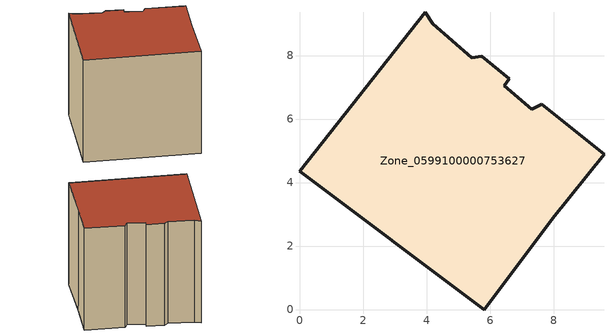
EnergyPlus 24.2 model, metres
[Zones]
Zone_0599100000753627
 floor ground (C_G): 7.97,2.87 5.82,0 0,4.36 3.96,9.36 4.2,9 5.43,7.93 5.73,7.98 6.61,7.27 6.44,7.05 7.31,6.3 7.62,6.46 9.59,4.89 z0.41
 wall outside (C_F): 6.61,7.27 5.73,7.98 5.43,7.93 4.2,9 3.96,9.36 0,4.36 5.82,0 7.97,2.87 9.59,4.89 7.62,6.46 7.31,6.3 6.44,7.05 6.61,7.27 z0.41:7.32
 roof outside (C_R): 9.59,4.89 7.62,6.46 7.31,6.3 6.44,7.05 6.61,7.27 5.73,7.98 5.43,7.93 4.2,9 3.96,9.36 0,4.36 5.82,0 7.97,2.87 z7.32
[BUILDING]
Pand.0599100000753627: North Axis=0; Terrain=City; Loads Convergence Tolerance Value=0.04; Temperature Convergence Tolerance Value=0.4; Solar Distribution=FullExterior; Maximum Number of Warmup Days=25; Minimum Number of Warmup Days=1
[Site:Location]
Rotterdam.The.Hague.AP_ZH_NLD Design_Conditions: Latitude=51.96; Longitude=4.45; Time Zone=1; Elevation=-4.5
[SITE:GROUNDTEMPERATURE:BUILDINGSURFACE]
18, 18, 18, 18, 18, 18, 18, 18, 18, 18, 18, 18
[MATERIAL] Thermal Absorptance=0.9; Solar Absorptance=0.7; Visible Absorptance=0.7
Name | Roughness | Thickness | Conductivity | Density | Specific Heat
G.TC.2006-2014 | MediumSmooth | 0.15 | 0.06 | 540 | 1210
F.TC.2006-2014 | Rough | 0.3 | 0.12 | 1920 | 840
R.TC.2006-2014 | MediumRough | 0.2 | 0.08 | 1500 | 1000
[CONSTRUCTION]
C_G: G.TC.2006-2014
C_F: F.TC.2006-2014
C_R: R.TC.2006-2014
[ZONE]
Zone_0599100000753627: Type=1; Multiplier=1; Ceiling Height=Autocalculate; Volume=Autocalculate; Floor Area=autocalculate; Part of Total Floor Area=Yes
[ZONEINFILTRATION:DESIGNFLOWRATE]
Infil_Zone_0599100000753627: Zone or ZoneList or Space or SpaceList=Zone_0599100000753627; Schedule=AlwaysOn; Design Flow Rate Calculation Method=Flow/Area; Flow Rate per Floor Area=0.0015; Constant Term Coefficient=1; Temperature Term Coefficient=0; Velocity Term Coefficient=0; Velocity Squared Term Coefficient=0
[HVACTEMPLATE:ZONE:IDEALLOADSAIRSYSTEM]
Zone_0599100000753627: Maximum Heating Supply Air Temperature=50; Minimum Cooling Supply Air Temperature=13; Maximum Heating Supply Air Humidity Ratio=0.0156; Minimum Cooling Supply Air Humidity Ratio=0.0077; Heating Limit=NoLimit; Cooling Limit=NoLimit; Dehumidification Control Type=ConstantSensibleHeatRatio; Cooling Sensible Heat Ratio=0.7; Dehumidification Setpoint=60; Humidification Control Type=None; Humidification Setpoint=30; Outdoor Air Method=None; Outdoor Air Flow Rate per Person=0.00944; Outdoor Air Flow Rate per Zone Floor Area=0; Outdoor Air Flow Rate per Zone=0; Demand Controlled Ventilation Type=None; Outdoor Air Economizer Type=NoEconomizer; Heat Recovery Type=None; Sensible Heat Recovery Effectiveness=0.7; Latent Heat Recovery Effectiveness=0.65
[ZONECONTROL:THERMOSTAT]
ThermostatControl_Zone_0599100000753627: Zone or ZoneList=Zone_0599100000753627; Control Type Schedule=DualSetpointControlType; Control 1=Thermostat_Zone_0599100000753627; Temperature Difference Between Cutout And Setpoint=0
[THERMOSTATSETPOINT:DUALSETPOINT]
Thermostat_Zone_0599100000753627: Heating Setpoint Temperature Schedule=HeatingSetpoint_Zone_0599100000753627; Cooling Setpoint Temperature Schedule=CoolingSetpoint_Zone_0599100000753627
[SCHEDULE:COMPACT]
HeatingSetpoint_Zone_0599100000753627: Through: 12/31, For: AllDays, Until: 24:00, 21
CoolingSetpoint_Zone_0599100000753627: Through: 12/31, For: AllDays, Until: 24:00, 24
DualSetpointControlType: Through: 12/31, For: AllDays, Until: 24:00, 4
AlwaysOn: Through: 12/31, For: AllDays, Until: 24:00, 1
